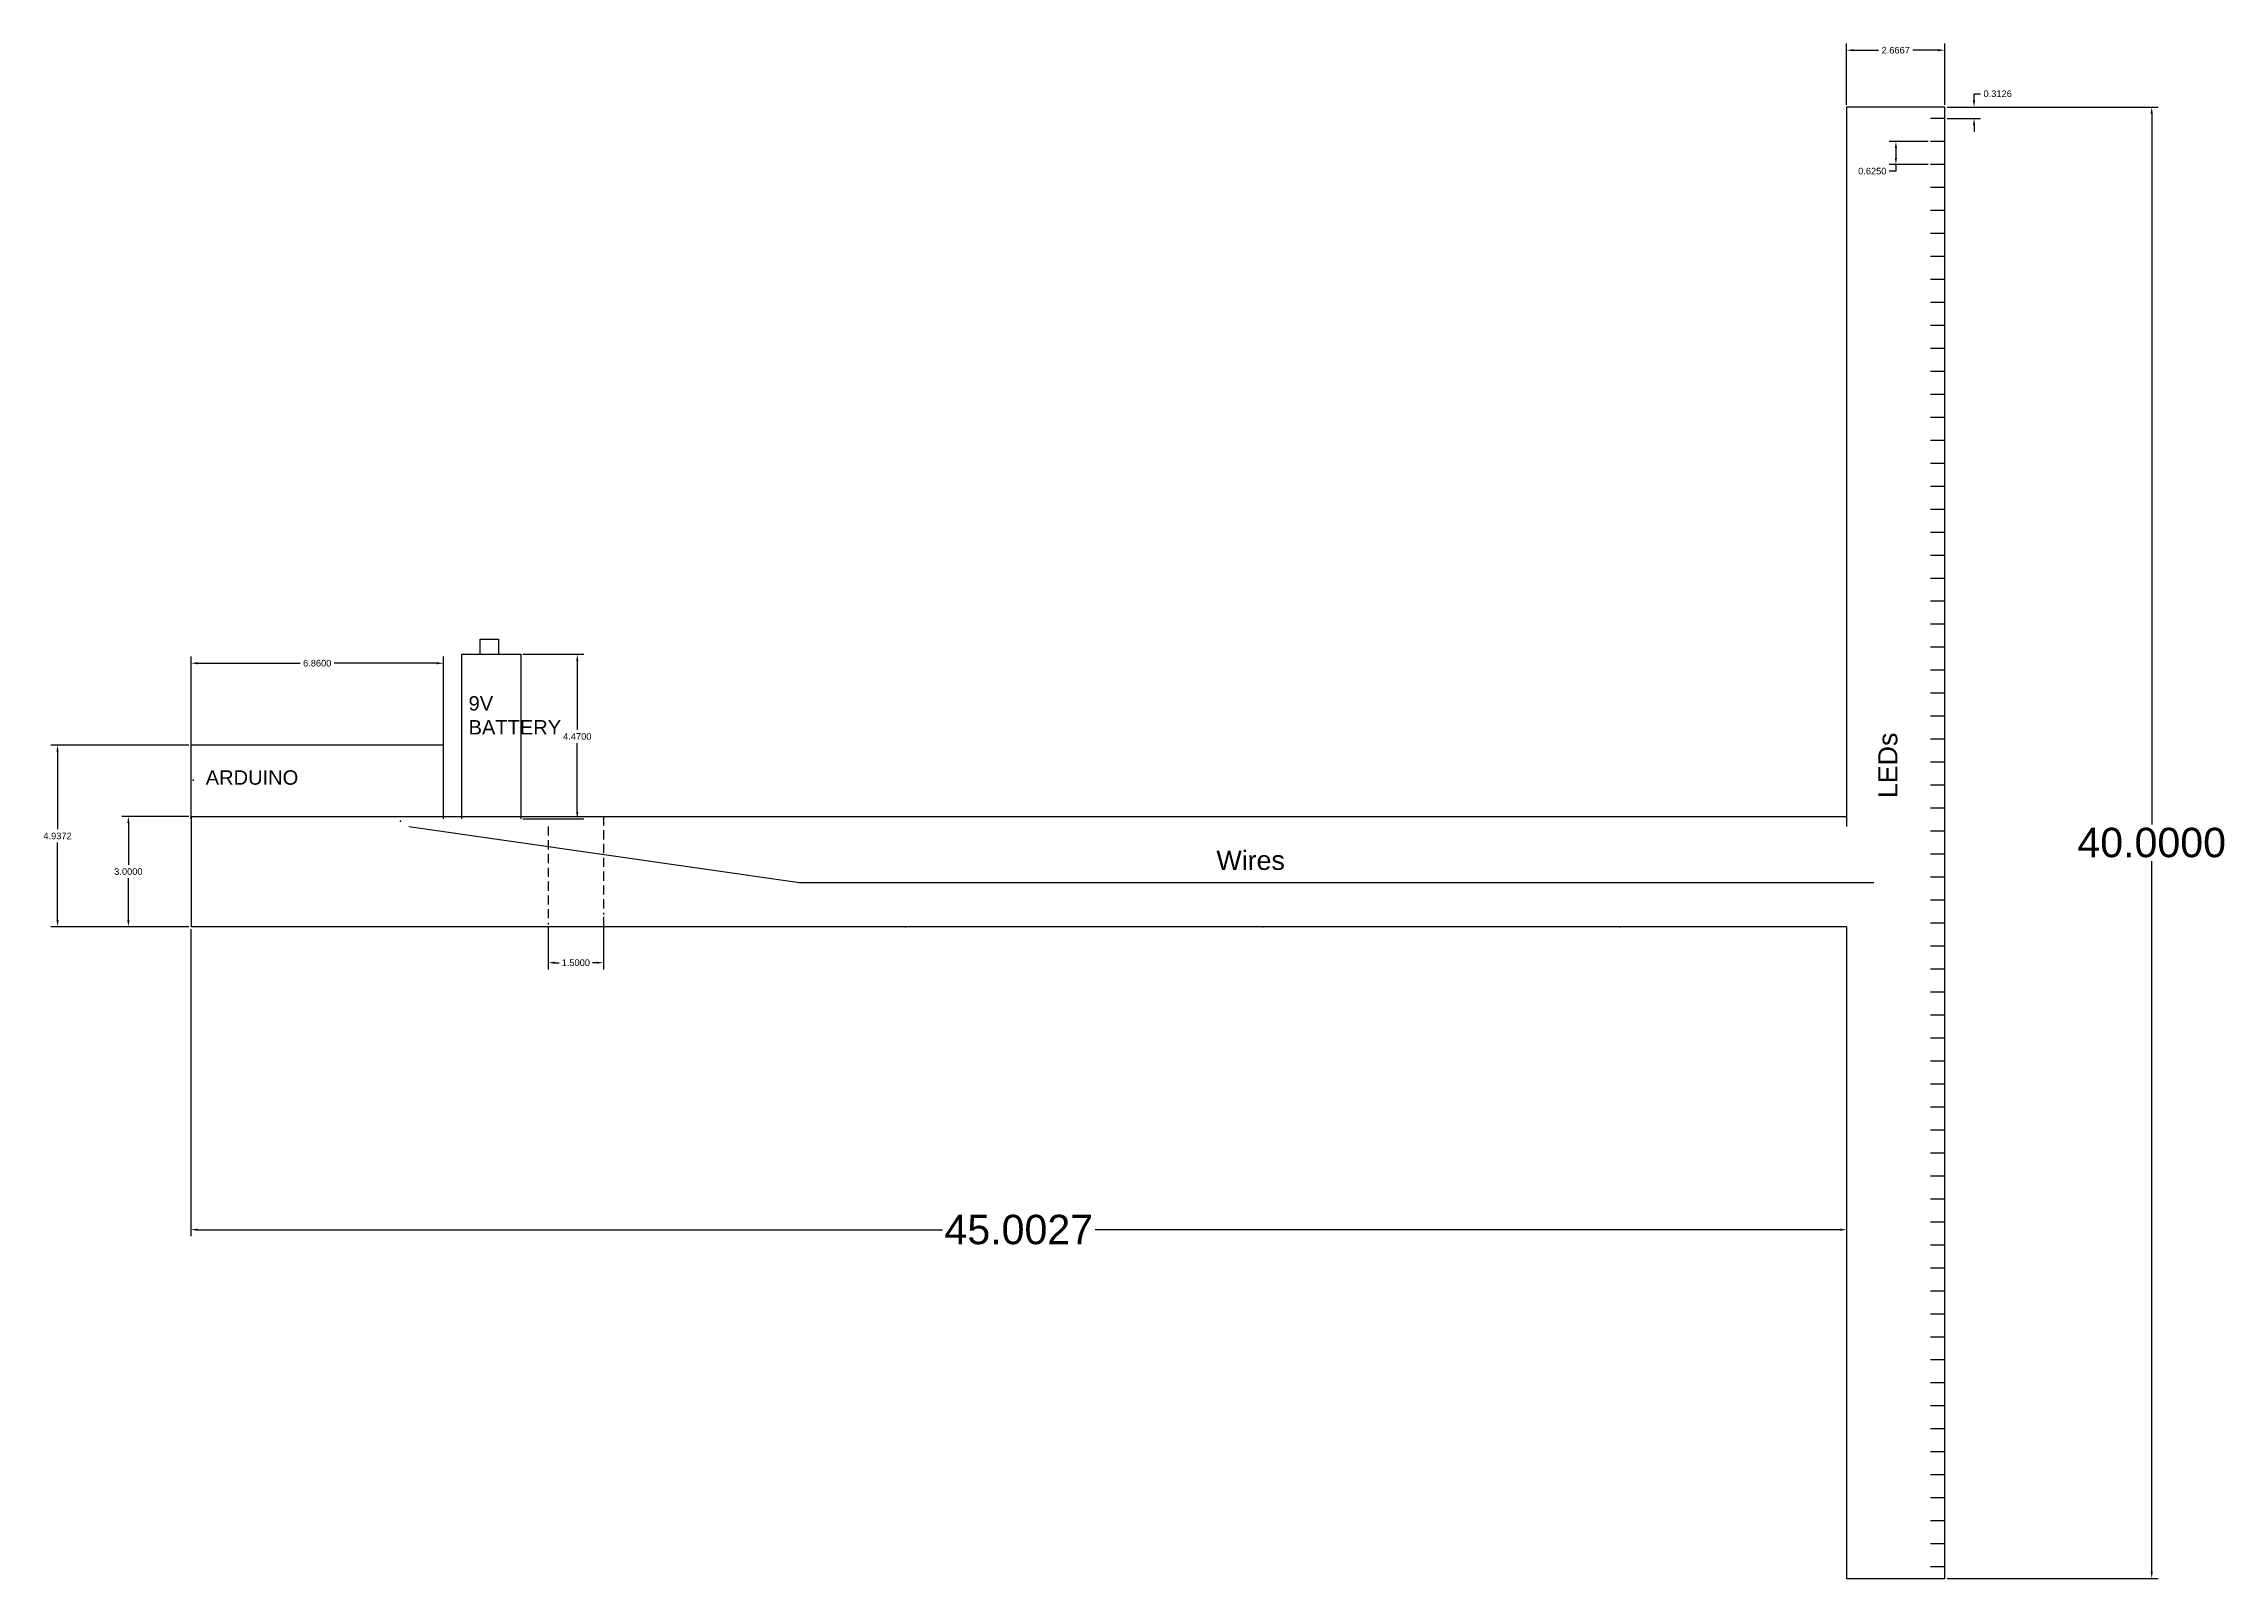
# Model space of a CAD drawing. Header units: centimetres. Extents: x -6 to 154, y -3 to 97.
# Drawn here: x -6.3 to 53, y -0.4 to 41.3 of the extents above; entities that cross this region are included whole.
import ezdxf

# ---------------------------------------------------------------- set-up
doc = ezdxf.new("R2010")
doc.units = ezdxf.units.CM
doc.header["$MEASUREMENT"] = 0
doc.linetypes.add('ACAD_ISO02W100', pattern=[15, 12, -3])
doc.linetypes.add('DASHED2', pattern=[0.375, 0.25, -0.125])
doc.styles.get("Standard").update_dxf_attribs({"font": 'arial.ttf'})
doc.dimstyles.new('Annotative', dxfattribs={"dimscale": 0, "dimtxt": 0.18, "dimasz": 0.18, "dimexe": 0.18, "dimexo": 0.0625, "dimgap": 0.09, "dimtad": 0, "dimtih": 1, "dimtoh": 1, "dimdec": 4, "dimzin": 0, "dimdsep": 46, "dimtxsty": 'Standard', "dimcen": 0.09, "dimadec": 0, "dimazin": 0, "dimtfac": 1, "dimtdec": 4, "dimtofl": 0, "dimtmove": 0, "dimatfit": 3, "dimfxl": 1, "dimtolj": 1, "dimtzin": 0, "dimarcsym": 0})
doc.dimstyles.get("Standard").update_dxf_attribs({"dimtxt": 0.18, "dimasz": 0.18, "dimexe": 0.18, "dimexo": 0.0625, "dimgap": 0.09, "dimtad": 0, "dimtih": 1, "dimtoh": 1, "dimdec": 4, "dimzin": 0, "dimdsep": 46, "dimtxsty": 'Standard', "dimcen": 0.09, "dimadec": 0, "dimazin": 0, "dimtfac": 1, "dimtdec": 4, "dimtofl": 0, "dimtmove": 0, "dimatfit": 3, "dimfxl": 1, "dimtolj": 1, "dimtzin": 0, "dimarcsym": 0})

# ---------------------------------------------------------------- blocks, each defined once
blk = doc.blocks.new('*D2')
at = {"color": 0, "lineweight": -2, "transparency": 16777216}
for p, q in [((45.429, 39.607), (51.171, 39.607)), ((50.991, 39.427), (50.991, 20.105)), ((50.991, -0.213), (50.991, 19.108)), ((45.429, -0.393), (51.171, -0.393))]:
    blk.add_line(p, q, dxfattribs=at)
at = {"color": 0, "transparency": 16777216}
for points in [[(50.961, 39.427), (51.021, 39.427), (50.991, 39.607)], [(50.961, -0.213), (51.021, -0.213), (50.991, -0.393)]]:
    blk.add_solid(points, dxfattribs=at)
at = {"layer": 'Defpoints', "color": 0, "transparency": 16777216}
for p in [(45.366, 39.607), (45.366, -0.393), (50.991, -0.393)]:
    blk.add_point(p, dxfattribs=at)
at = {"color": 0, "transparency": 16777216, "insert": (50.991, 19.607), "char_height": 0.18, "attachment_point": 5}
blk.add_mtext('\\A1;{\\H4.4444x;40.0000}', dxfattribs=at)
blk = doc.blocks.new('*D3')
at = {"color": 0, "linetype": 'ACAD_ISO02W100', "lineweight": -2, "transparency": 16777216}
for p, q in [((46.162, 39.787), (46.162, 39.967)), ((46.162, 39.967), (46.342, 39.967)), ((45.429, 39.607), (46.342, 39.607)), ((45.429, 39.294), (46.342, 39.294)), ((46.162, 39.114), (46.162, 38.934))]:
    blk.add_line(p, q, dxfattribs=at)
at = {"color": 0, "linetype": 'ACAD_ISO02W100', "transparency": 16777216}
for points in [[(46.132, 39.787), (46.192, 39.787), (46.162, 39.607)], [(46.132, 39.114), (46.192, 39.114), (46.162, 39.294)]]:
    blk.add_solid(points, dxfattribs=at)
at = {"layer": 'Defpoints', "color": 0, "linetype": 'ACAD_ISO02W100', "transparency": 16777216}
for p in [(45.366, 39.607), (45.366, 39.294), (46.162, 39.607)]:
    blk.add_point(p, dxfattribs=at)
at = {"color": 0, "linetype": 'ACAD_ISO02W100', "transparency": 16777216, "insert": (46.805, 39.967), "char_height": 0.18, "attachment_point": 5}
blk.add_mtext('\\A1;0.3126', dxfattribs=at)
blk = doc.blocks.new('*D4')
at = {"color": 0, "linetype": 'ACAD_ISO02W100', "lineweight": -2, "transparency": 16777216}
for p, q in [((44.913, 38.669), (43.859, 38.669)), ((44.913, 38.044), (43.859, 38.044)), ((44.039, 38.489), (44.039, 38.224)), ((44.039, 38.044), (44.039, 37.864)), ((44.039, 37.864), (43.859, 37.864))]:
    blk.add_line(p, q, dxfattribs=at)
at = {"color": 0, "linetype": 'ACAD_ISO02W100', "transparency": 16777216}
for points in [[(44.009, 38.489), (44.069, 38.489), (44.039, 38.669)], [(44.009, 38.224), (44.069, 38.224), (44.039, 38.044)]]:
    blk.add_solid(points, dxfattribs=at)
at = {"layer": 'Defpoints', "color": 0, "linetype": 'ACAD_ISO02W100', "transparency": 16777216}
for p in [(44.976, 38.669), (44.039, 38.044), (44.976, 38.044)]:
    blk.add_point(p, dxfattribs=at)
at = {"color": 0, "linetype": 'ACAD_ISO02W100', "transparency": 16777216, "insert": (43.396, 37.864), "char_height": 0.18, "attachment_point": 5}
blk.add_mtext('\\A1;0.6250', dxfattribs=at)
blk = doc.blocks.new('*D6')
at = {"color": 0, "linetype": 'ACAD_ISO02W100', "lineweight": -2, "transparency": 16777216}
for p, q in [((42.7, 39.669), (42.7, 41.331)), ((42.88, 41.151), (43.568, 41.151)), ((45.186, 41.151), (44.498, 41.151)), ((45.366, 39.669), (45.366, 41.331))]:
    blk.add_line(p, q, dxfattribs=at)
at = {"color": 0, "linetype": 'ACAD_ISO02W100', "transparency": 16777216}
for points in [[(42.88, 41.181), (42.88, 41.121), (42.7, 41.151)], [(45.186, 41.181), (45.186, 41.121), (45.366, 41.151)]]:
    blk.add_solid(points, dxfattribs=at)
at = {"layer": 'Defpoints', "color": 0, "linetype": 'ACAD_ISO02W100', "transparency": 16777216}
for p in [(45.366, 41.151), (42.7, 39.607), (45.366, 39.607)]:
    blk.add_point(p, dxfattribs=at)
at = {"color": 0, "linetype": 'ACAD_ISO02W100', "transparency": 16777216, "insert": (44.033, 41.151), "char_height": 0.18, "attachment_point": 5}
blk.add_mtext('\\A1;2.6667', dxfattribs=at)
blk = doc.blocks.new('*D8')
at = {"color": 0, "lineweight": -2, "transparency": 16777216}
for p, q in [((-2.303, 17.259), (-2.303, 8.906)), ((42.7, 17.259), (42.7, 8.906)), ((-2.123, 9.086), (18.121, 9.086)), ((42.52, 9.086), (22.276, 9.086))]:
    blk.add_line(p, q, dxfattribs=at)
at = {"color": 0, "transparency": 16777216}
for points in [[(-2.123, 9.116), (-2.123, 9.056), (-2.303, 9.086)], [(42.52, 9.116), (42.52, 9.056), (42.7, 9.086)]]:
    blk.add_solid(points, dxfattribs=at)
at = {"layer": 'Defpoints', "color": 0, "transparency": 16777216}
for p in [(-2.303, 17.322), (42.7, 17.322), (42.7, 9.086)]:
    blk.add_point(p, dxfattribs=at)
at = {"color": 0, "transparency": 16777216, "insert": (20.198, 9.086), "char_height": 0.18, "attachment_point": 5}
blk.add_mtext('\\A1;{\\H4.4444x;45.0027}', dxfattribs=at)
blk = doc.blocks.new('*D9')
at = {"color": 0, "lineweight": -2, "transparency": 16777216}
for p, q in [((-2.3, 20.259), (-2.3, 24.666)), ((-2.12, 24.486), (0.666, 24.486)), ((4.38, 24.486), (1.594, 24.486)), ((4.56, 20.259), (4.56, 24.666))]:
    blk.add_line(p, q, dxfattribs=at)
at = {"color": 0, "transparency": 16777216}
for points in [[(-2.12, 24.516), (-2.12, 24.456), (-2.3, 24.486)], [(4.38, 24.516), (4.38, 24.456), (4.56, 24.486)]]:
    blk.add_solid(points, dxfattribs=at)
at = {"layer": 'Defpoints', "color": 0, "transparency": 16777216}
for p in [(4.56, 24.486), (-2.3, 20.196), (4.56, 20.196)]:
    blk.add_point(p, dxfattribs=at)
at = {"color": 0, "transparency": 16777216, "insert": (1.13, 24.486), "char_height": 0.18, "attachment_point": 5}
blk.add_mtext('\\A1;6.8600', dxfattribs=at)
blk = doc.blocks.new('*D11')
at = {"color": 0, "linetype": 'ACAD_ISO02W100', "lineweight": -2, "transparency": 16777216}
for p, q in [((7.409, 17.322), (7.409, 16.164)), ((8.909, 17.593), (8.909, 16.164)), ((7.589, 16.344), (7.704, 16.344)), ((8.729, 16.344), (8.614, 16.344))]:
    blk.add_line(p, q, dxfattribs=at)
at = {"color": 0, "linetype": 'ACAD_ISO02W100', "transparency": 16777216}
for points in [[(7.589, 16.374), (7.589, 16.314), (7.409, 16.344)], [(8.729, 16.374), (8.729, 16.314), (8.909, 16.344)]]:
    blk.add_solid(points, dxfattribs=at)
at = {"layer": 'Defpoints', "color": 0, "linetype": 'ACAD_ISO02W100', "transparency": 16777216}
for p in [(7.409, 17.384), (8.909, 17.655), (8.909, 16.344)]:
    blk.add_point(p, dxfattribs=at)
at = {"color": 0, "linetype": 'ACAD_ISO02W100', "transparency": 16777216, "insert": (8.159, 16.344), "char_height": 0.18, "attachment_point": 5}
blk.add_mtext('\\A1;1.5000', dxfattribs=at)
blk = doc.blocks.new('*D12')
at = {"color": 0, "lineweight": -2, "transparency": 16777216}
for p, q in [((6.722, 24.729), (8.378, 24.729)), ((8.198, 24.549), (8.198, 22.676)), ((8.198, 20.439), (8.198, 22.312)), ((6.722, 20.259), (8.378, 20.259))]:
    blk.add_line(p, q, dxfattribs=at)
at = {"color": 0, "transparency": 16777216}
for points in [[(8.168, 24.549), (8.228, 24.549), (8.198, 24.729)], [(8.168, 20.439), (8.228, 20.439), (8.198, 20.259)]]:
    blk.add_solid(points, dxfattribs=at)
at = {"layer": 'Defpoints', "color": 0, "transparency": 16777216}
for p in [(6.66, 24.729), (6.66, 20.259), (8.198, 20.259)]:
    blk.add_point(p, dxfattribs=at)
at = {"color": 0, "transparency": 16777216, "insert": (8.198, 22.494), "char_height": 0.18, "attachment_point": 5}
blk.add_mtext('\\A1;4.4700', dxfattribs=at)
blk = doc.blocks.new('*D13')
at = {"color": 0, "linetype": 'ACAD_ISO02W100', "lineweight": -2, "transparency": 16777216}
for p, q in [((-2.363, 22.259), (-6.108, 22.259)), ((-5.928, 22.079), (-5.928, 19.972)), ((-5.928, 17.502), (-5.928, 19.608)), ((-2.363, 17.322), (-6.108, 17.322))]:
    blk.add_line(p, q, dxfattribs=at)
at = {"color": 0, "linetype": 'ACAD_ISO02W100', "transparency": 16777216}
for points in [[(-5.958, 22.079), (-5.898, 22.079), (-5.928, 22.259)], [(-5.958, 17.502), (-5.898, 17.502), (-5.928, 17.322)]]:
    blk.add_solid(points, dxfattribs=at)
at = {"layer": 'Defpoints', "color": 0, "linetype": 'ACAD_ISO02W100', "transparency": 16777216}
for p in [(-2.3, 22.259), (-5.928, 17.322), (-2.3, 17.322)]:
    blk.add_point(p, dxfattribs=at)
at = {"color": 0, "linetype": 'ACAD_ISO02W100', "transparency": 16777216, "insert": (-5.928, 19.79), "char_height": 0.18, "attachment_point": 5}
blk.add_mtext('\\A1;4.9372', dxfattribs=at)
blk = doc.blocks.new('*D14')
at = {"color": 0, "linetype": 'ACAD_ISO02W100', "lineweight": -2, "transparency": 16777216}
for p, q in [((-2.363, 20.322), (-4.183, 20.322)), ((-4.003, 20.142), (-4.003, 19.004)), ((-4.003, 17.502), (-4.003, 18.64)), ((-2.363, 17.322), (-4.183, 17.322))]:
    blk.add_line(p, q, dxfattribs=at)
at = {"color": 0, "linetype": 'ACAD_ISO02W100', "transparency": 16777216}
for points in [[(-4.033, 20.142), (-3.973, 20.142), (-4.003, 20.322)], [(-4.033, 17.502), (-3.973, 17.502), (-4.003, 17.322)]]:
    blk.add_solid(points, dxfattribs=at)
at = {"layer": 'Defpoints', "color": 0, "linetype": 'ACAD_ISO02W100', "transparency": 16777216}
for p in [(-2.3, 20.322), (-4.003, 17.322), (-2.3, 17.322)]:
    blk.add_point(p, dxfattribs=at)
at = {"color": 0, "linetype": 'ACAD_ISO02W100', "transparency": 16777216, "insert": (-4.003, 18.822), "char_height": 0.18, "attachment_point": 5}
blk.add_mtext('\\A1;3.0000', dxfattribs=at)

msp = doc.modelspace()

# ---------------------------------------------------------------- linework, layer by layer
for p, q in [((45.3665, 39.60652), (42.69983, 39.60652)), ((42.69983, 39.60652), (42.69983, 20.05097)), ((45.36623, 39.29394), (44.97561, 39.29394)), ((45.3665, -0.39348), (45.3665, 39.60652)), ((45.36623, 38.66895), (44.97561, 38.66895)), ((45.36623, 38.04395), (44.97561, 38.04395)), ((45.36623, 37.41895), (44.97561, 37.41895)), ((45.36596, 36.79395), (44.97534, 36.79395)), ((45.36623, 36.79395), (44.97561, 36.79395)), ((45.36596, 36.16895), (44.97534, 36.16895)), ((45.36596, 35.54395), (44.97534, 35.54395)), ((45.36596, 34.91895), (44.97534, 34.91895)), ((45.3657, 34.29395), (44.97507, 34.29395)), ((45.36596, 34.29395), (44.97534, 34.29395)), ((45.3657, 33.66896), (44.97507, 33.66896)), ((45.3657, 33.04396), (44.97507, 33.04396)), ((45.3657, 32.41896), (44.97507, 32.41896)), ((45.3657, 31.79396), (44.97507, 31.79396)), ((45.36623, 31.79396), (44.97561, 31.79396)), ((45.36623, 31.16896), (44.97561, 31.16896)), ((45.36623, 30.54396), (44.97561, 30.54396)), ((45.36596, 29.91896), (44.97534, 29.91896)), ((45.36623, 29.91896), (44.97561, 29.91896)), ((45.36596, 29.29396), (44.97534, 29.29396)), ((45.36623, 29.29396), (44.97561, 29.29396)), ((45.36596, 28.66896), (44.97534, 28.66896)), ((45.36596, 28.04397), (44.97534, 28.04397)), ((45.36596, 27.41897), (44.97534, 27.41897)), ((45.36623, 27.41897), (44.97561, 27.41897)), ((45.36623, 26.79397), (44.97561, 26.79397)), ((45.36623, 26.16897), (44.97561, 26.16897)), ((45.36623, 25.54397), (44.97561, 25.54397)), ((5.55983, 24.72897), (5.55983, 25.13897)), ((5.55983, 25.13897), (6.05983, 25.13897)), ((6.05983, 25.13897), (6.05983, 24.72897)), ((45.36596, 24.91897), (44.97534, 24.91897)), ((45.36623, 24.91897), (44.97561, 24.91897)), ((5.05983, 20.25897), (5.05983, 24.72897)), ((5.05983, 24.72897), (6.65983, 24.72897)), ((6.65983, 24.72897), (6.65983, 20.25897)), ((45.36596, 24.29397), (44.97534, 24.29397)), ((45.36596, 23.66897), (44.97534, 23.66897)), ((45.36596, 23.04398), (44.97534, 23.04398)), ((4.55983, 22.25897), (-2.30017, 22.25897)), ((45.3657, 22.41898), (44.97507, 22.41898)), ((45.36596, 22.41898), (44.97534, 22.41898)), ((45.3657, 21.79398), (44.97507, 21.79398)), ((45.3657, 21.16898), (44.97507, 21.16898)), ((-2.30017, 20.32177), (42.69983, 20.32177)), ((45.3657, 20.54398), (44.97507, 20.54398)), ((45.3657, 19.91898), (44.97507, 19.91898)), ((45.36623, 19.91898), (44.97561, 19.91898)), ((45.36623, 19.29398), (44.97561, 19.29398)), ((45.36623, 18.66898), (44.97561, 18.66898)), ((45.36596, 18.04399), (44.97534, 18.04399)), ((45.36623, 18.04399), (44.97561, 18.04399)), ((42.69983, 17.3218), (-2.30017, 17.3218)), ((42.69983, 17.3218), (42.69983, -0.39348)), ((45.36596, 17.41899), (44.97534, 17.41899)), ((45.36623, 17.41899), (44.97561, 17.41899)), ((45.36596, 16.79399), (44.97534, 16.79399)), ((45.36596, 16.16899), (44.97534, 16.16899)), ((45.36596, 15.54399), (44.97534, 15.54399)), ((45.36596, 14.91899), (44.97534, 14.91899)), ((45.36596, 14.29399), (44.97534, 14.29399)), ((45.36623, 14.29399), (44.97561, 14.29399)), ((45.36623, 13.66899), (44.97561, 13.66899)), ((45.36623, 13.044), (44.97561, 13.044)), ((45.36623, 12.419), (44.97561, 12.419)), ((45.36596, 11.794), (44.97534, 11.794)), ((45.36623, 11.794), (44.97561, 11.794)), ((45.36596, 11.169), (44.97534, 11.169)), ((45.36596, 10.544), (44.97534, 10.544)), ((45.36596, 9.919), (44.97534, 9.919)), ((45.3657, 9.294), (44.97507, 9.294)), ((45.36596, 9.294), (44.97534, 9.294)), ((45.3657, 8.669), (44.97507, 8.669)), ((45.3657, 8.04401), (44.97507, 8.04401)), ((45.3657, 7.41901), (44.97507, 7.41901)), ((45.3657, 6.79401), (44.97507, 6.79401)), ((45.36623, 6.79401), (44.97561, 6.79401)), ((45.36623, 6.16901), (44.97561, 6.16901)), ((45.36623, 5.54401), (44.97561, 5.54401)), ((45.36596, 4.91901), (44.97534, 4.91901)), ((45.36623, 4.91901), (44.97561, 4.91901)), ((45.36596, 4.29401), (44.97534, 4.29401)), ((45.36623, 4.29401), (44.97561, 4.29401)), ((45.36596, 3.66901), (44.97534, 3.66901)), ((45.36596, 3.04402), (44.97534, 3.04402)), ((45.36596, 2.41902), (44.97534, 2.41902)), ((45.36623, 2.41902), (44.97561, 2.41902)), ((45.36596, 1.79402), (44.97534, 1.79402)), ((45.36623, 1.79402), (44.97561, 1.79402)), ((45.36596, 1.16902), (44.97534, 1.16902)), ((45.36596, 0.54402), (44.97534, 0.54402)), ((42.69983, -0.39348), (45.3665, -0.39348)), ((45.36596, -0.08098), (44.97534, -0.08098))]:
    msp.add_line(p, q)
at = {"linetype": 'ACAD_ISO02W100'}
msp.add_line((-2.30017, 20.32177), (-2.30017, 17.3218), dxfattribs=at)
at = {"linetype": 'DASHED2'}
for p, q in [((8.90891, 20.32177), (8.90891, 17.6551)), ((7.40891, 20.05097), (7.40891, 17.3843))]:
    msp.add_line(p, q, dxfattribs=at)
msp.add_lwpolyline([(3.61771, 20.05097), (14.23771, 18.52175), (43.43868, 18.52175)])
for p in [(-2.23767, 21.30539), (-2.23767, 21.30539), (3.39112, 20.19647), (3.39112, 20.19647)]:
    msp.add_point(p)
at = {"linetype": 'ACAD_ISO02W100'}
for p in [(7.40891, 17.3218), (17.118, 17.3218), (26.82708, 17.3218), (36.53617, 17.3218)]:
    msp.add_point(p, dxfattribs=at)

# ---------------------------------------------------------------- texts
at = {"attachment_point": 1}
for s, width, gutter_width, insert, char_height in [('9V \\PBATTERY', 5.0050951, 5.84254, (5.24362, 23.59111), 0.3906), ('ARDUINO', 3.2361522, 1, (-1.90107, 21.57483), 0.390624)]:
    msp.add_mtext_dynamic_manual_height_columns(s, width=width, gutter_width=gutter_width, heights=[0], dxfattribs=dict(at, insert=insert, char_height=char_height))
at = {"linetype": 'ACAD_ISO02W100', "insert": (43.55659, 20.81925), "char_height": 0.520832, "attachment_point": 1, "rotation": 90}
msp.add_mtext_dynamic_manual_height_columns('LEDs', width=0.6701184, gutter_width=1, heights=[0], dxfattribs=at)
at = {"linetype": 'ACAD_ISO02W100', "insert": (25.57095, 19.38837), "char_height": 0.520832, "attachment_point": 1}
msp.add_mtext_dynamic_manual_height_columns('Wires', width=3.1953681, gutter_width=1, heights=[0.56769], dxfattribs=at)

# ---------------------------------------------------------------- dimensions: what is measured, and where the dimension line sits
at = {"linetype": 'ACAD_ISO02W100'}
for base, p1, p2, picture, middle in [((45.3665, 41.15121), (42.69983, 39.60652), (45.3665, 39.60652), '*D6', (44.03316, 41.15121)), ((8.90891, 16.34445), (7.40891, 17.3843), (8.90891, 17.6551), '*D11', (8.15891, 16.34445))]:
    dim = msp.add_linear_dim(base=base, p1=p1, p2=p2, dimstyle='Annotative', dxfattribs=at)
    dim.commit()
    dim.dimension.update_dxf_attribs({"geometry": picture, "text_midpoint": middle})
for base, p1, p2, dimstyle, picture, middle in [((46.16167, 39.60652), (45.36623, 39.29394), (45.3665, 39.60652), 'Standard', '*D3', (46.80523, 39.96652)), ((44.03939, 38.04395), (44.97561, 38.66895), (44.97561, 38.04395), 'Standard', '*D4', (43.39607, 37.86395)), ((-5.92807, 17.3218), (-2.30017, 22.25897), (-2.30017, 17.3218), 'Annotative', '*D13', (-5.92807, 19.79038)), ((-4.0028, 17.3218), (-2.30017, 20.32177), (-2.30017, 17.3218), 'Annotative', '*D14', (-4.0028, 18.82178))]:
    dim = msp.add_linear_dim(base=base, p1=p1, p2=p2, angle=90, dimstyle=dimstyle, dxfattribs=at)
    dim.commit()
    dim.dimension.update_dxf_attribs({"geometry": picture, "text_midpoint": middle})
dim = msp.add_linear_dim(base=(50.99058, -0.39348), p1=(45.3665, 39.60652), p2=(45.3665, -0.39348), angle=90, text='{\\H4.4444x;<>}', dimstyle='Standard')
dim.commit()
dim.dimension.update_dxf_attribs({"geometry": '*D2', "text_midpoint": (50.99058, 19.60652)})
dim = msp.add_linear_dim(base=(4.55983, 24.48577), p1=(-2.30017, 20.19647), p2=(4.55983, 20.19647), dimstyle='Annotative')
dim.commit()
dim.dimension.update_dxf_attribs({"geometry": '*D9', "text_midpoint": (1.12983, 24.48577)})
dim = msp.add_linear_dim(base=(8.19778, 20.25897), p1=(6.65983, 24.72897), p2=(6.65983, 20.25897), angle=90, dimstyle='Annotative')
dim.commit()
dim.dimension.update_dxf_attribs({"geometry": '*D12', "text_midpoint": (8.19778, 22.49397)})
dim = msp.add_linear_dim(base=(42.69983, 9.08598), p1=(-2.30283, 17.3218), p2=(42.69983, 17.3218), text='{\\H4.4444x;<>}', dimstyle='Annotative')
dim.commit()
dim.dimension.update_dxf_attribs({"geometry": '*D8', "text_midpoint": (20.1985, 9.08598)})

doc.saveas('drawing.dxf')
